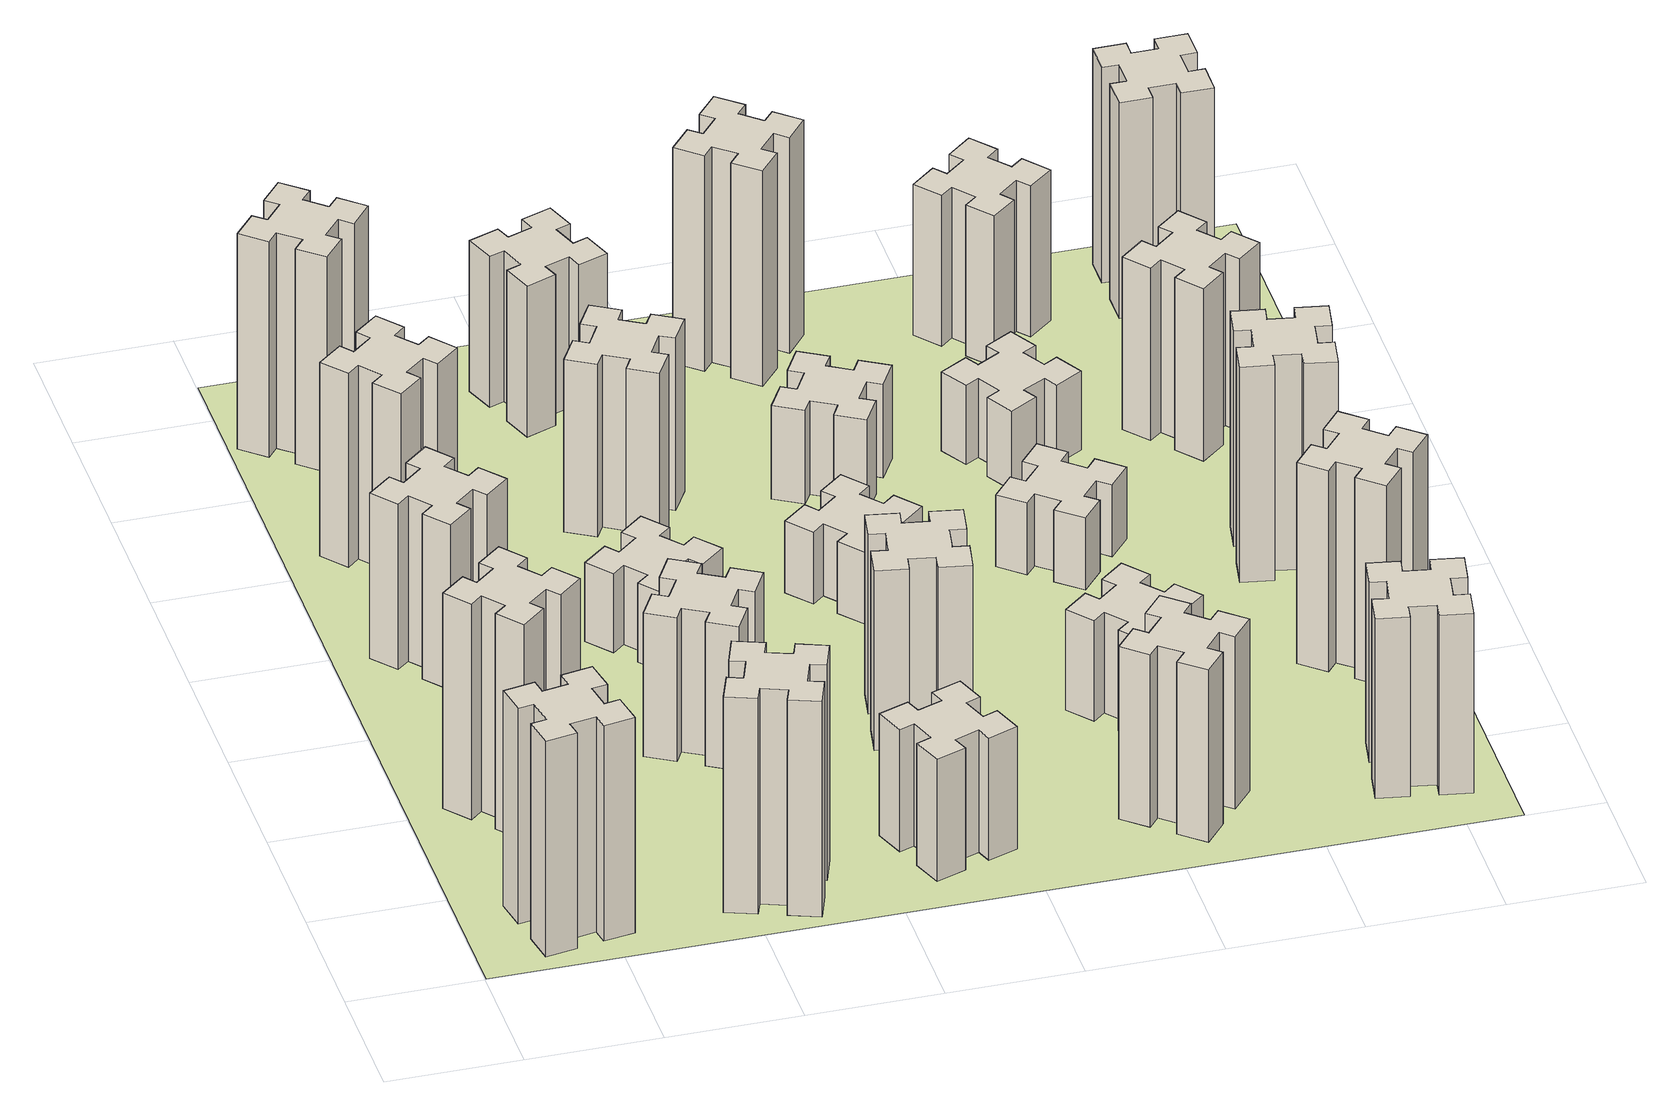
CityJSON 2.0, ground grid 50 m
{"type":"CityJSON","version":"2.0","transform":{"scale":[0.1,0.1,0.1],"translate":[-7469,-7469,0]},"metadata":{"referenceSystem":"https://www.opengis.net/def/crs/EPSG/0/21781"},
"CityObjects":{
"building1":{"type":"Building","attributes":{"class":"1000","function":"1000","usage":"1000","yearOfConstruction":2016,"roofType":"1000","measuredHeight":90,"storeysAboveGround":30,"storeysBelowGround":0},"geometry":[{"type":"Solid","lod":"1","boundaries":[[[[0,1,2,3,4,5,6,7,8,9,10,11,12,13,14,15,16,17,18,19]],[[17,16,20,21]],[[16,15,22,20]],[[15,14,23,22]],[[14,13,24,23]],[[13,12,25,24]],[[12,11,26,25]],[[11,10,27,26]],[[10,9,28,27]],[[9,8,29,28]],[[8,7,30,29]],[[7,6,31,30]],[[6,5,32,31]],[[5,4,33,32]],[[4,3,34,33]],[[3,2,35,34]],[[2,1,36,35]],[[1,0,37,36]],[[0,19,38,37]],[[19,18,39,38]],[[18,17,21,39]],[[24,25,26,27,28,29,30,31,32,33,34,35,36,37,38,39,21,20,22,23]]]]}]},
"building2":{"type":"Building","attributes":{"class":"1000","function":"1000","usage":"1000","yearOfConstruction":2016,"roofType":"1000","measuredHeight":90,"storeysAboveGround":30,"storeysBelowGround":0},"geometry":[{"type":"Solid","lod":"1","boundaries":[[[[40,41,42,43,44,45,46,47,48,49,50,51,52,53,54,55,56,57,58,59]],[[57,56,60,61]],[[56,55,62,60]],[[55,54,63,62]],[[54,53,64,63]],[[53,52,65,64]],[[52,51,66,65]],[[51,50,67,66]],[[50,49,68,67]],[[49,48,69,68]],[[48,47,70,69]],[[47,46,71,70]],[[46,45,72,71]],[[45,44,73,72]],[[44,43,74,73]],[[43,42,75,74]],[[42,41,76,75]],[[41,40,77,76]],[[40,59,78,77]],[[59,58,79,78]],[[58,57,61,79]],[[64,65,66,67,68,69,70,71,72,73,74,75,76,77,78,79,61,60,62,63]]]]}]},
"building3":{"type":"Building","attributes":{"class":"1000","function":"1000","usage":"1000","yearOfConstruction":2016,"roofType":"1000","measuredHeight":69,"storeysAboveGround":30,"storeysBelowGround":0},"geometry":[{"type":"Solid","lod":"1","boundaries":[[[[80,81,82,83,84,85,86,87,88,89,90,91,92,93,94,95,96,97,98,99]],[[97,96,100,101]],[[96,95,102,100]],[[95,94,103,102]],[[94,93,104,103]],[[93,92,105,104]],[[92,91,106,105]],[[91,90,107,106]],[[90,89,108,107]],[[89,88,109,108]],[[88,87,110,109]],[[87,86,111,110]],[[86,85,112,111]],[[85,84,113,112]],[[84,83,114,113]],[[83,82,115,114]],[[82,81,116,115]],[[81,80,117,116]],[[80,99,118,117]],[[99,98,119,118]],[[98,97,101,119]],[[104,105,106,107,108,109,110,111,112,113,114,115,116,117,118,119,101,100,102,103]]]]}]},
"building4":{"type":"Building","attributes":{"class":"1000","function":"1000","usage":"1000","yearOfConstruction":2016,"roofType":"1000","measuredHeight":81,"storeysAboveGround":30,"storeysBelowGround":0},"geometry":[{"type":"Solid","lod":"1","boundaries":[[[[120,121,122,123,124,125,126,127,128,129,130,131,132,133,134,135,136,137,138,139]],[[137,136,140,141]],[[136,135,142,140]],[[135,134,143,142]],[[134,133,144,143]],[[133,132,145,144]],[[132,131,146,145]],[[131,130,147,146]],[[130,129,148,147]],[[129,128,149,148]],[[128,127,150,149]],[[127,126,151,150]],[[126,125,152,151]],[[125,124,153,152]],[[124,123,154,153]],[[123,122,155,154]],[[122,121,156,155]],[[121,120,157,156]],[[120,139,158,157]],[[139,138,159,158]],[[138,137,141,159]],[[144,145,146,147,148,149,150,151,152,153,154,155,156,157,158,159,141,140,142,143]]]]}]},
"building5":{"type":"Building","attributes":{"class":"1000","function":"1000","usage":"1000","yearOfConstruction":2016,"roofType":"1000","measuredHeight":90,"storeysAboveGround":30,"storeysBelowGround":0},"geometry":[{"type":"Solid","lod":"1","boundaries":[[[[160,161,162,163,164,165,166,167,168,169,170,171,172,173,174,175,176,177,178,179]],[[177,176,180,181]],[[176,175,182,180]],[[175,174,183,182]],[[174,173,184,183]],[[173,172,185,184]],[[172,171,186,185]],[[171,170,187,186]],[[170,169,188,187]],[[169,168,189,188]],[[168,167,190,189]],[[167,166,191,190]],[[166,165,192,191]],[[165,164,193,192]],[[164,163,194,193]],[[163,162,195,194]],[[162,161,196,195]],[[161,160,197,196]],[[160,179,198,197]],[[179,178,199,198]],[[178,177,181,199]],[[184,185,186,187,188,189,190,191,192,193,194,195,196,197,198,199,181,180,182,183]]]]}]},
"building6":{"type":"Building","attributes":{"class":"1000","function":"1000","usage":"1000","yearOfConstruction":2016,"roofType":"1000","measuredHeight":90,"storeysAboveGround":30,"storeysBelowGround":0},"geometry":[{"type":"Solid","lod":"1","boundaries":[[[[200,201,202,203,204,205,206,207,208,209,210,211,212,213,214,215,216,217,218,219]],[[217,216,220,221]],[[216,215,222,220]],[[215,214,223,222]],[[214,213,224,223]],[[213,212,225,224]],[[212,211,226,225]],[[211,210,227,226]],[[210,209,228,227]],[[209,208,229,228]],[[208,207,230,229]],[[207,206,231,230]],[[206,205,232,231]],[[205,204,233,232]],[[204,203,234,233]],[[203,202,235,234]],[[202,201,236,235]],[[201,200,237,236]],[[200,219,238,237]],[[219,218,239,238]],[[218,217,221,239]],[[224,225,226,227,228,229,230,231,232,233,234,235,236,237,238,239,221,220,222,223]]]]}]},
"building7":{"type":"Building","attributes":{"class":"1000","function":"1000","usage":"1000","yearOfConstruction":2016,"roofType":"1000","measuredHeight":60,"storeysAboveGround":30,"storeysBelowGround":0},"geometry":[{"type":"Solid","lod":"1","boundaries":[[[[240,241,242,243,244,245,246,247,248,249,250,251,252,253,254,255,256,257,258,259]],[[257,256,260,261]],[[256,255,262,260]],[[255,254,263,262]],[[254,253,264,263]],[[253,252,265,264]],[[252,251,266,265]],[[251,250,267,266]],[[250,249,268,267]],[[249,248,269,268]],[[248,247,270,269]],[[247,246,271,270]],[[246,245,272,271]],[[245,244,273,272]],[[244,243,274,273]],[[243,242,275,274]],[[242,241,276,275]],[[241,240,277,276]],[[240,259,278,277]],[[259,258,279,278]],[[258,257,261,279]],[[264,265,266,267,268,269,270,271,272,273,274,275,276,277,278,279,261,260,262,263]]]]}]},
"building8":{"type":"Building","attributes":{"class":"1000","function":"1000","usage":"1000","yearOfConstruction":2016,"roofType":"1000","measuredHeight":33,"storeysAboveGround":30,"storeysBelowGround":0},"geometry":[{"type":"Solid","lod":"1","boundaries":[[[[280,281,282,283,284,285,286,287,288,289,290,291,292,293,294,295,296,297,298,299]],[[297,296,300,301]],[[296,295,302,300]],[[295,294,303,302]],[[294,293,304,303]],[[293,292,305,304]],[[292,291,306,305]],[[291,290,307,306]],[[290,289,308,307]],[[289,288,309,308]],[[288,287,310,309]],[[287,286,311,310]],[[286,285,312,311]],[[285,284,313,312]],[[284,283,314,313]],[[283,282,315,314]],[[282,281,316,315]],[[281,280,317,316]],[[280,299,318,317]],[[299,298,319,318]],[[298,297,301,319]],[[304,305,306,307,308,309,310,311,312,313,314,315,316,317,318,319,301,300,302,303]]]]}]},
"building9":{"type":"Building","attributes":{"class":"1000","function":"1000","usage":"1000","yearOfConstruction":2016,"roofType":"1000","measuredHeight":51,"storeysAboveGround":30,"storeysBelowGround":0},"geometry":[{"type":"Solid","lod":"1","boundaries":[[[[320,321,322,323,324,325,326,327,328,329,330,331,332,333,334,335,336,337,338,339]],[[337,336,340,341]],[[336,335,342,340]],[[335,334,343,342]],[[334,333,344,343]],[[333,332,345,344]],[[332,331,346,345]],[[331,330,347,346]],[[330,329,348,347]],[[329,328,349,348]],[[328,327,350,349]],[[327,326,351,350]],[[326,325,352,351]],[[325,324,353,352]],[[324,323,354,353]],[[323,322,355,354]],[[322,321,356,355]],[[321,320,357,356]],[[320,339,358,357]],[[339,338,359,358]],[[338,337,341,359]],[[344,345,346,347,348,349,350,351,352,353,354,355,356,357,358,359,341,340,342,343]]]]}]},
"building10":{"type":"Building","attributes":{"class":"1000","function":"1000","usage":"1000","yearOfConstruction":2016,"roofType":"1000","measuredHeight":72,"storeysAboveGround":30,"storeysBelowGround":0},"geometry":[{"type":"Solid","lod":"1","boundaries":[[[[360,361,362,363,364,365,366,367,368,369,370,371,372,373,374,375,376,377,378,379]],[[377,376,380,381]],[[376,375,382,380]],[[375,374,383,382]],[[374,373,384,383]],[[373,372,385,384]],[[372,371,386,385]],[[371,370,387,386]],[[370,369,388,387]],[[369,368,389,388]],[[368,367,390,389]],[[367,366,391,390]],[[366,365,392,391]],[[365,364,393,392]],[[364,363,394,393]],[[363,362,395,394]],[[362,361,396,395]],[[361,360,397,396]],[[360,379,398,397]],[[379,378,399,398]],[[378,377,381,399]],[[384,385,386,387,388,389,390,391,392,393,394,395,396,397,398,399,381,380,382,383]]]]}]},
"building11":{"type":"Building","attributes":{"class":"1000","function":"1000","usage":"1000","yearOfConstruction":2016,"roofType":"1000","measuredHeight":63,"storeysAboveGround":30,"storeysBelowGround":0},"geometry":[{"type":"Solid","lod":"1","boundaries":[[[[400,401,402,403,404,405,406,407,408,409,410,411,412,413,414,415,416,417,418,419]],[[417,416,420,421]],[[416,415,422,420]],[[415,414,423,422]],[[414,413,424,423]],[[413,412,425,424]],[[412,411,426,425]],[[411,410,427,426]],[[410,409,428,427]],[[409,408,429,428]],[[408,407,430,429]],[[407,406,431,430]],[[406,405,432,431]],[[405,404,433,432]],[[404,403,434,433]],[[403,402,435,434]],[[402,401,436,435]],[[401,400,437,436]],[[400,419,438,437]],[[419,418,439,438]],[[418,417,421,439]],[[424,425,426,427,428,429,430,431,432,433,434,435,436,437,438,439,421,420,422,423]]]]}]},
"building12":{"type":"Building","attributes":{"class":"1000","function":"1000","usage":"1000","yearOfConstruction":2016,"roofType":"1000","measuredHeight":75,"storeysAboveGround":30,"storeysBelowGround":0},"geometry":[{"type":"Solid","lod":"1","boundaries":[[[[440,441,442,443,444,445,446,447,448,449,450,451,452,453,454,455,456,457,458,459]],[[457,456,460,461]],[[456,455,462,460]],[[455,454,463,462]],[[454,453,464,463]],[[453,452,465,464]],[[452,451,466,465]],[[451,450,467,466]],[[450,449,468,467]],[[449,448,469,468]],[[448,447,470,469]],[[447,446,471,470]],[[446,445,472,471]],[[445,444,473,472]],[[444,443,474,473]],[[443,442,475,474]],[[442,441,476,475]],[[441,440,477,476]],[[440,459,478,477]],[[459,458,479,478]],[[458,457,461,479]],[[464,465,466,467,468,469,470,471,472,473,474,475,476,477,478,479,461,460,462,463]]]]}]},
"building13":{"type":"Building","attributes":{"class":"1000","function":"1000","usage":"1000","yearOfConstruction":2016,"roofType":"1000","measuredHeight":30,"storeysAboveGround":30,"storeysBelowGround":0},"geometry":[{"type":"Solid","lod":"1","boundaries":[[[[480,481,482,483,484,485,486,487,488,489,490,491,492,493,494,495,496,497,498,499]],[[497,496,500,501]],[[496,495,502,500]],[[495,494,503,502]],[[494,493,504,503]],[[493,492,505,504]],[[492,491,506,505]],[[491,490,507,506]],[[490,489,508,507]],[[489,488,509,508]],[[488,487,510,509]],[[487,486,511,510]],[[486,485,512,511]],[[485,484,513,512]],[[484,483,514,513]],[[483,482,515,514]],[[482,481,516,515]],[[481,480,517,516]],[[480,499,518,517]],[[499,498,519,518]],[[498,497,501,519]],[[504,505,506,507,508,509,510,511,512,513,514,515,516,517,518,519,501,500,502,503]]]]}]},
"building14":{"type":"Building","attributes":{"class":"1000","function":"1000","usage":"1000","yearOfConstruction":2016,"roofType":"1000","measuredHeight":72,"storeysAboveGround":30,"storeysBelowGround":0},"geometry":[{"type":"Solid","lod":"1","boundaries":[[[[520,521,522,523,524,525,526,527,528,529,530,531,532,533,534,535,536,537,538,539]],[[537,536,540,541]],[[536,535,542,540]],[[535,534,543,542]],[[534,533,544,543]],[[533,532,545,544]],[[532,531,546,545]],[[531,530,547,546]],[[530,529,548,547]],[[529,528,549,548]],[[528,527,550,549]],[[527,526,551,550]],[[526,525,552,551]],[[525,524,553,552]],[[524,523,554,553]],[[523,522,555,554]],[[522,521,556,555]],[[521,520,557,556]],[[520,539,558,557]],[[539,538,559,558]],[[538,537,541,559]],[[544,545,546,547,548,549,550,551,552,553,554,555,556,557,558,559,541,540,542,543]]]]}]},
"building15":{"type":"Building","attributes":{"class":"1000","function":"1000","usage":"1000","yearOfConstruction":2016,"roofType":"1000","measuredHeight":39,"storeysAboveGround":30,"storeysBelowGround":0},"geometry":[{"type":"Solid","lod":"1","boundaries":[[[[560,561,562,563,564,565,566,567,568,569,570,571,572,573,574,575,576,577,578,579]],[[577,576,580,581]],[[576,575,582,580]],[[575,574,583,582]],[[574,573,584,583]],[[573,572,585,584]],[[572,571,586,585]],[[571,570,587,586]],[[570,569,588,587]],[[569,568,589,588]],[[568,567,590,589]],[[567,566,591,590]],[[566,565,592,591]],[[565,564,593,592]],[[564,563,594,593]],[[563,562,595,594]],[[562,561,596,595]],[[561,560,597,596]],[[560,579,598,597]],[[579,578,599,598]],[[578,577,581,599]],[[584,585,586,587,588,589,590,591,592,593,594,595,596,597,598,599,581,580,582,583]]]]}]},
"building16":{"type":"Building","attributes":{"class":"1000","function":"1000","usage":"1000","yearOfConstruction":2016,"roofType":"1000","measuredHeight":90,"storeysAboveGround":30,"storeysBelowGround":0},"geometry":[{"type":"Solid","lod":"1","boundaries":[[[[600,601,602,603,604,605,606,607,608,609,610,611,612,613,614,615,616,617,618,619]],[[617,616,620,621]],[[616,615,622,620]],[[615,614,623,622]],[[614,613,624,623]],[[613,612,625,624]],[[612,611,626,625]],[[611,610,627,626]],[[610,609,628,627]],[[609,608,629,628]],[[608,607,630,629]],[[607,606,631,630]],[[606,605,632,631]],[[605,604,633,632]],[[604,603,634,633]],[[603,602,635,634]],[[602,601,636,635]],[[601,600,637,636]],[[600,619,638,637]],[[619,618,639,638]],[[618,617,621,639]],[[624,625,626,627,628,629,630,631,632,633,634,635,636,637,638,639,621,620,622,623]]]]}]},
"building17":{"type":"Building","attributes":{"class":"1000","function":"1000","usage":"1000","yearOfConstruction":2016,"roofType":"1000","measuredHeight":42,"storeysAboveGround":30,"storeysBelowGround":0},"geometry":[{"type":"Solid","lod":"1","boundaries":[[[[640,641,642,643,644,645,646,647,648,649,650,651,652,653,654,655,656,657,658,659]],[[657,656,660,661]],[[656,655,662,660]],[[655,654,663,662]],[[654,653,664,663]],[[653,652,665,664]],[[652,651,666,665]],[[651,650,667,666]],[[650,649,668,667]],[[649,648,669,668]],[[648,647,670,669]],[[647,646,671,670]],[[646,645,672,671]],[[645,644,673,672]],[[644,643,674,673]],[[643,642,675,674]],[[642,641,676,675]],[[641,640,677,676]],[[640,659,678,677]],[[659,658,679,678]],[[658,657,661,679]],[[664,665,666,667,668,669,670,671,672,673,674,675,676,677,678,679,661,660,662,663]]]]}]},
"building18":{"type":"Building","attributes":{"class":"1000","function":"1000","usage":"1000","yearOfConstruction":2016,"roofType":"1000","measuredHeight":30,"storeysAboveGround":30,"storeysBelowGround":0},"geometry":[{"type":"Solid","lod":"1","boundaries":[[[[680,681,682,683,684,685,686,687,688,689,690,691,692,693,694,695,696,697,698,699]],[[697,696,700,701]],[[696,695,702,700]],[[695,694,703,702]],[[694,693,704,703]],[[693,692,705,704]],[[692,691,706,705]],[[691,690,707,706]],[[690,689,708,707]],[[689,688,709,708]],[[688,687,710,709]],[[687,686,711,710]],[[686,685,712,711]],[[685,684,713,712]],[[684,683,714,713]],[[683,682,715,714]],[[682,681,716,715]],[[681,680,717,716]],[[680,699,718,717]],[[699,698,719,718]],[[698,697,701,719]],[[704,705,706,707,708,709,710,711,712,713,714,715,716,717,718,719,701,700,702,703]]]]}]},
"building19":{"type":"Building","attributes":{"class":"1000","function":"1000","usage":"1000","yearOfConstruction":2016,"roofType":"1000","measuredHeight":33,"storeysAboveGround":30,"storeysBelowGround":0},"geometry":[{"type":"Solid","lod":"1","boundaries":[[[[720,721,722,723,724,725,726,727,728,729,730,731,732,733,734,735,736,737,738,739]],[[737,736,740,741]],[[736,735,742,740]],[[735,734,743,742]],[[734,733,744,743]],[[733,732,745,744]],[[732,731,746,745]],[[731,730,747,746]],[[730,729,748,747]],[[729,728,749,748]],[[728,727,750,749]],[[727,726,751,750]],[[726,725,752,751]],[[725,724,753,752]],[[724,723,754,753]],[[723,722,755,754]],[[722,721,756,755]],[[721,720,757,756]],[[720,739,758,757]],[[739,738,759,758]],[[738,737,741,759]],[[744,745,746,747,748,749,750,751,752,753,754,755,756,757,758,759,741,740,742,743]]]]}]},
"building20":{"type":"Building","attributes":{"class":"1000","function":"1000","usage":"1000","yearOfConstruction":2016,"roofType":"1000","measuredHeight":75,"storeysAboveGround":30,"storeysBelowGround":0},"geometry":[{"type":"Solid","lod":"1","boundaries":[[[[760,761,762,763,764,765,766,767,768,769,770,771,772,773,774,775,776,777,778,779]],[[777,776,780,781]],[[776,775,782,780]],[[775,774,783,782]],[[774,773,784,783]],[[773,772,785,784]],[[772,771,786,785]],[[771,770,787,786]],[[770,769,788,787]],[[769,768,789,788]],[[768,767,790,789]],[[767,766,791,790]],[[766,765,792,791]],[[765,764,793,792]],[[764,763,794,793]],[[763,762,795,794]],[[762,761,796,795]],[[761,760,797,796]],[[760,779,798,797]],[[779,778,799,798]],[[778,777,781,799]],[[784,785,786,787,788,789,790,791,792,793,794,795,796,797,798,799,781,780,782,783]]]]}]},
"building21":{"type":"Building","attributes":{"class":"1000","function":"1000","usage":"1000","yearOfConstruction":2016,"roofType":"1000","measuredHeight":63,"storeysAboveGround":30,"storeysBelowGround":0},"geometry":[{"type":"Solid","lod":"1","boundaries":[[[[800,801,802,803,804,805,806,807,808,809,810,811,812,813,814,815,816,817,818,819]],[[817,816,820,821]],[[816,815,822,820]],[[815,814,823,822]],[[814,813,824,823]],[[813,812,825,824]],[[812,811,826,825]],[[811,810,827,826]],[[810,809,828,827]],[[809,808,829,828]],[[808,807,830,829]],[[807,806,831,830]],[[806,805,832,831]],[[805,804,833,832]],[[804,803,834,833]],[[803,802,835,834]],[[802,801,836,835]],[[801,800,837,836]],[[800,819,838,837]],[[819,818,839,838]],[[818,817,821,839]],[[824,825,826,827,828,829,830,831,832,833,834,835,836,837,838,839,821,820,822,823]]]]}]},
"building22":{"type":"Building","attributes":{"class":"1000","function":"1000","usage":"1000","yearOfConstruction":2016,"roofType":"1000","measuredHeight":84,"storeysAboveGround":30,"storeysBelowGround":0},"geometry":[{"type":"Solid","lod":"1","boundaries":[[[[840,841,842,843,844,845,846,847,848,849,850,851,852,853,854,855,856,857,858,859]],[[857,856,860,861]],[[856,855,862,860]],[[855,854,863,862]],[[854,853,864,863]],[[853,852,865,864]],[[852,851,866,865]],[[851,850,867,866]],[[850,849,868,867]],[[849,848,869,868]],[[848,847,870,869]],[[847,846,871,870]],[[846,845,872,871]],[[845,844,873,872]],[[844,843,874,873]],[[843,842,875,874]],[[842,841,876,875]],[[841,840,877,876]],[[840,859,878,877]],[[859,858,879,878]],[[858,857,861,879]],[[864,865,866,867,868,869,870,871,872,873,874,875,876,877,878,879,861,860,862,863]]]]}]},
"building23":{"type":"Building","attributes":{"class":"1000","function":"1000","usage":"1000","yearOfConstruction":2016,"roofType":"1000","measuredHeight":90,"storeysAboveGround":30,"storeysBelowGround":0},"geometry":[{"type":"Solid","lod":"1","boundaries":[[[[880,881,882,883,884,885,886,887,888,889,890,891,892,893,894,895,896,897,898,899]],[[897,896,900,901]],[[896,895,902,900]],[[895,894,903,902]],[[894,893,904,903]],[[893,892,905,904]],[[892,891,906,905]],[[891,890,907,906]],[[890,889,908,907]],[[889,888,909,908]],[[888,887,910,909]],[[887,886,911,910]],[[886,885,912,911]],[[885,884,913,912]],[[884,883,914,913]],[[883,882,915,914]],[[882,881,916,915]],[[881,880,917,916]],[[880,899,918,917]],[[899,898,919,918]],[[898,897,901,919]],[[904,905,906,907,908,909,910,911,912,913,914,915,916,917,918,919,901,900,902,903]]]]}]},
"building24":{"type":"Building","attributes":{"class":"1000","function":"1000","usage":"1000","yearOfConstruction":2016,"roofType":"1000","measuredHeight":72,"storeysAboveGround":30,"storeysBelowGround":0},"geometry":[{"type":"Solid","lod":"1","boundaries":[[[[920,921,922,923,924,925,926,927,928,929,930,931,932,933,934,935,936,937,938,939]],[[937,936,940,941]],[[936,935,942,940]],[[935,934,943,942]],[[934,933,944,943]],[[933,932,945,944]],[[932,931,946,945]],[[931,930,947,946]],[[930,929,948,947]],[[929,928,949,948]],[[928,927,950,949]],[[927,926,951,950]],[[926,925,952,951]],[[925,924,953,952]],[[924,923,954,953]],[[923,922,955,954]],[[922,921,956,955]],[[921,920,957,956]],[[920,939,958,957]],[[939,938,959,958]],[[938,937,941,959]],[[944,945,946,947,948,949,950,951,952,953,954,955,956,957,958,959,941,940,942,943]]]]}]},
"building25":{"type":"Building","attributes":{"class":"1000","function":"1000","usage":"1000","yearOfConstruction":2016,"roofType":"1000","measuredHeight":90,"storeysAboveGround":30,"storeysBelowGround":0},"geometry":[{"type":"Solid","lod":"1","boundaries":[[[[960,961,962,963,964,965,966,967,968,969,970,971,972,973,974,975,976,977,978,979]],[[977,976,980,981]],[[976,975,982,980]],[[975,974,983,982]],[[974,973,984,983]],[[973,972,985,984]],[[972,971,986,985]],[[971,970,987,986]],[[970,969,988,987]],[[969,968,989,988]],[[968,967,990,989]],[[967,966,991,990]],[[966,965,992,991]],[[965,964,993,992]],[[964,963,994,993]],[[963,962,995,994]],[[962,961,996,995]],[[961,960,997,996]],[[960,979,998,997]],[[979,978,999,998]],[[978,977,981,999]],[[984,985,986,987,988,989,990,991,992,993,994,995,996,997,998,999,981,980,982,983]]]]}]},
"landuse1":{"type":"LandUse","attributes":{"name":"plot1","function":"1010"},"geometry":[{"type":"MultiSurface","lod":"1","boundaries":[[[1000,1001,1002,1003]]]}]}
},
"vertices":[
[492,245,0],[475,344,0],[534,354,0],[513,472,0],[395,451,0],[405,392,0],[307,375,0],[297,434,0],[178,413,0],[199,295,0],[258,305,0],[276,207,0],[217,197,0],[237,78,0],[356,99,0],[345,158,0],[444,176,0],[454,117,0],[572,137,0],[551,256,0],[444,176,900],[454,117,900],[345,158,900],[356,99,900],[237,78,900],[217,197,900],[276,207,900],[258,305,900],[199,295,900],[178,413,900],[297,434,900],[307,375,900],[405,392,900],[395,451,900],[513,472,900],[534,354,900],[475,344,900],[492,245,900],[551,256,900],[572,137,900],
[492,1048,0],[427,1124,0],[473,1163,0],[396,1255,0],[304,1178,0],[343,1132,0],[266,1067,0],[228,1113,0],[136,1036,0],[213,944,0],[259,983,0],[323,906,0],[277,868,0],[354,776,0],[446,853,0],[408,899,0],[484,963,0],[523,917,0],[615,994,0],[538,1086,0],[484,963,900],[523,917,900],[408,899,900],[446,853,900],[354,776,900],[277,868,900],[323,906,900],[259,983,900],[213,944,900],[136,1036,900],[228,1113,900],[266,1067,900],[343,1132,900],[304,1178,900],[396,1255,900],[473,1163,900],[427,1124,900],[492,1048,900],[538,1086,900],[615,994,900],
[492,1988,0],[427,2064,0],[473,2103,0],[396,2195,0],[304,2118,0],[343,2072,0],[266,2007,0],[228,2053,0],[136,1976,0],[213,1884,0],[259,1923,0],[323,1846,0],[277,1808,0],[354,1716,0],[446,1793,0],[408,1839,0],[484,1903,0],[523,1857,0],[615,1934,0],[538,2026,0],[484,1903,690],[523,1857,690],[408,1839,690],[446,1793,690],[354,1716,690],[277,1808,690],[323,1846,690],[259,1923,690],[213,1884,690],[136,1976,690],[228,2053,690],[266,2007,690],[343,2072,690],[304,2118,690],[396,2195,690],[473,2103,690],[427,2064,690],[492,1988,690],[538,2026,690],[615,1934,690],
[343,2712,0],[266,2647,0],[228,2693,0],[136,2616,0],[213,2524,0],[259,2563,0],[323,2486,0],[277,2448,0],[354,2356,0],[446,2433,0],[408,2479,0],[484,2543,0],[523,2497,0],[615,2574,0],[538,2666,0],[492,2628,0],[427,2704,0],[473,2743,0],[396,2835,0],[304,2758,0],[427,2704,810],[473,2743,810],[492,2628,810],[538,2666,810],[615,2574,810],[523,2497,810],[484,2543,810],[408,2479,810],[446,2433,810],[354,2356,810],[277,2448,810],[323,2486,810],[259,2563,810],[213,2524,810],[136,2616,810],[228,2693,810],[266,2647,810],[343,2712,810],[304,2758,810],[396,2835,810],
[1029,360,0],[995,266,0],[939,287,0],[897,174,0],[1010,133,0],[1031,189,0],[1125,155,0],[1104,99,0],[1217,57,0],[1258,170,0],[1202,191,0],[1236,285,0],[1292,264,0],[1333,377,0],[1220,418,0],[1200,362,0],[1106,396,0],[1127,452,0],[1014,493,0],[973,380,0],[1106,396,900],[1127,452,900],[1200,362,900],[1220,418,900],[1333,377,900],[1292,264,900],[1236,285,900],[1202,191,900],[1258,170,900],[1217,57,900],[1104,99,900],[1125,155,900],[1031,189,900],[1010,133,900],[897,174,900],[939,287,900],[995,266,900],[1029,360,900],[973,380,900],[1014,493,900],
[384,3387,0],[308,3452,0],[346,3498,0],[254,3575,0],[177,3483,0],[223,3444,0],[159,3368,0],[113,3406,0],[36,3314,0],[128,3237,0],[166,3283,0],[243,3219,0],[204,3173,0],[296,3096,0],[373,3188,0],[327,3226,0],[392,3303,0],[438,3264,0],[515,3356,0],[423,3433,0],[392,3303,900],[438,3264,900],[327,3226,900],[373,3188,900],[296,3096,900],[204,3173,900],[243,3219,900],[166,3283,900],[128,3237,900],[36,3314,900],[113,3406,900],[159,3368,900],[223,3444,900],[177,3483,900],[254,3575,900],[346,3498,900],[308,3452,900],[384,3387,900],[423,3433,900],[515,3356,900],
[1186,1117,0],[1236,1204,0],[1288,1174,0],[1348,1278,0],[1244,1338,0],[1214,1286,0],[1127,1336,0],[1157,1388,0],[1053,1448,0],[993,1344,0],[1045,1314,0],[995,1227,0],[943,1257,0],[883,1153,0],[987,1093,0],[1017,1145,0],[1104,1095,0],[1074,1043,0],[1178,983,0],[1238,1087,0],[1104,1095,600],[1074,1043,600],[1017,1145,600],[987,1093,600],[883,1153,600],[943,1257,600],[995,1227,600],[1045,1314,600],[993,1344,600],[1053,1448,600],[1157,1388,600],[1127,1336,600],[1214,1286,600],[1244,1338,600],[1348,1278,600],[1288,1174,600],[1236,1204,600],[1186,1117,600],[1238,1087,600],[1178,983,600],
[1083,1972,0],[1006,1907,0],[968,1953,0],[876,1876,0],[953,1784,0],[999,1823,0],[1063,1746,0],[1017,1708,0],[1094,1616,0],[1186,1693,0],[1148,1739,0],[1224,1803,0],[1263,1757,0],[1355,1834,0],[1278,1926,0],[1232,1888,0],[1167,1964,0],[1213,2003,0],[1136,2095,0],[1044,2018,0],[1167,1964,330],[1213,2003,330],[1232,1888,330],[1278,1926,330],[1355,1834,330],[1263,1757,330],[1224,1803,330],[1148,1739,330],[1186,1693,330],[1094,1616,330],[1017,1708,330],[1063,1746,330],[999,1823,330],[953,1784,330],[876,1876,330],[968,1953,330],[1006,1907,330],[1083,1972,330],[1044,2018,330],[1136,2095,330],
[1765,496,0],[1671,462,0],[1650,518,0],[1537,477,0],[1579,364,0],[1635,385,0],[1669,291,0],[1613,270,0],[1654,157,0],[1767,199,0],[1746,255,0],[1840,289,0],[1860,233,0],[1973,274,0],[1932,387,0],[1876,366,0],[1842,460,0],[1898,480,0],[1857,593,0],[1744,552,0],[1842,460,510],[1898,480,510],[1876,366,510],[1932,387,510],[1973,274,510],[1860,233,510],[1840,289,510],[1746,255,510],[1767,199,510],[1654,157,510],[1613,270,510],[1669,291,510],[1635,385,510],[1579,364,510],[1537,477,510],[1650,518,510],[1671,462,510],[1765,496,510],[1744,552,510],[1857,593,510],
[1117,2525,0],[1204,2475,0],[1174,2423,0],[1278,2363,0],[1338,2467,0],[1286,2497,0],[1336,2584,0],[1388,2554,0],[1448,2658,0],[1344,2718,0],[1314,2666,0],[1227,2716,0],[1257,2768,0],[1153,2828,0],[1093,2724,0],[1145,2694,0],[1095,2607,0],[1043,2637,0],[983,2533,0],[1087,2473,0],[1095,2607,720],[1043,2637,720],[1145,2694,720],[1093,2724,720],[1153,2828,720],[1257,2768,720],[1227,2716,720],[1314,2666,720],[1344,2718,720],[1448,2658,720],[1388,2554,720],[1336,2584,720],[1286,2497,720],[1338,2467,720],[1278,2363,720],[1174,2423,720],[1204,2475,720],[1117,2525,720],[1087,2473,720],[983,2533,720],
[1125,3456,0],[1031,3422,0],[1010,3478,0],[897,3437,0],[939,3324,0],[995,3345,0],[1029,3251,0],[973,3230,0],[1014,3117,0],[1127,3159,0],[1106,3215,0],[1200,3249,0],[1220,3193,0],[1333,3234,0],[1292,3347,0],[1236,3326,0],[1202,3420,0],[1258,3440,0],[1217,3553,0],[1104,3512,0],[1202,3420,630],[1258,3440,630],[1236,3326,630],[1292,3347,630],[1333,3234,630],[1220,3193,630],[1200,3249,630],[1106,3215,630],[1127,3159,630],[1014,3117,630],[973,3230,630],[1029,3251,630],[995,3345,630],[939,3324,630],[897,3437,630],[1010,3478,630],[1031,3422,630],[1125,3456,630],[1104,3512,630],[1217,3553,630],
[1955,1047,0],[1972,1145,0],[2031,1135,0],[2052,1253,0],[1934,1274,0],[1924,1215,0],[1825,1232,0],[1836,1291,0],[1717,1312,0],[1697,1194,0],[1756,1184,0],[1738,1085,0],[1679,1096,0],[1658,977,0],[1777,957,0],[1787,1016,0],[1885,998,0],[1875,939,0],[1993,918,0],[2014,1037,0],[1885,998,750],[1875,939,750],[1787,1016,750],[1777,957,750],[1658,977,750],[1679,1096,750],[1738,1085,750],[1756,1184,750],[1697,1194,750],[1717,1312,750],[1836,1291,750],[1825,1232,750],[1924,1215,750],[1934,1274,750],[2052,1253,750],[2031,1135,750],[1972,1145,750],[1955,1047,750],[2014,1037,750],[1993,918,750],
[1972,1988,0],[1907,2064,0],[1953,2103,0],[1876,2195,0],[1784,2118,0],[1823,2072,0],[1746,2007,0],[1708,2053,0],[1616,1976,0],[1693,1884,0],[1739,1923,0],[1803,1846,0],[1757,1808,0],[1834,1716,0],[1926,1793,0],[1888,1839,0],[1964,1903,0],[2003,1857,0],[2095,1934,0],[2018,2026,0],[1964,1903,300],[2003,1857,300],[1888,1839,300],[1926,1793,300],[1834,1716,300],[1757,1808,300],[1803,1846,300],[1739,1923,300],[1693,1884,300],[1616,1976,300],[1708,2053,300],[1746,2007,300],[1823,2072,300],[1784,2118,300],[1876,2195,300],[1953,2103,300],[1907,2064,300],[1972,1988,300],[2018,2026,300],[2095,1934,300],
[2486,323,0],[2563,259,0],[2524,213,0],[2616,136,0],[2693,228,0],[2647,266,0],[2712,343,0],[2758,304,0],[2835,396,0],[2743,473,0],[2704,427,0],[2628,492,0],[2666,538,0],[2574,615,0],[2497,523,0],[2543,484,0],[2479,408,0],[2433,446,0],[2356,354,0],[2448,277,0],[2479,408,720],[2433,446,720],[2543,484,720],[2497,523,720],[2574,615,720],[2666,538,720],[2628,492,720],[2704,427,720],[2743,473,720],[2835,396,720],[2758,304,720],[2712,343,720],[2647,266,720],[2693,228,720],[2616,136,720],[2524,213,720],[2563,259,720],[2486,323,720],[2448,277,720],[2356,354,720],
[2026,2497,0],[2076,2584,0],[2128,2554,0],[2188,2658,0],[2084,2718,0],[2054,2666,0],[1967,2716,0],[1997,2768,0],[1893,2828,0],[1833,2724,0],[1885,2694,0],[1835,2607,0],[1783,2637,0],[1723,2533,0],[1827,2473,0],[1857,2525,0],[1944,2475,0],[1914,2423,0],[2018,2363,0],[2078,2467,0],[1944,2475,390],[1914,2423,390],[1857,2525,390],[1827,2473,390],[1723,2533,390],[1783,2637,390],[1835,2607,390],[1885,2694,390],[1833,2724,390],[1893,2828,390],[1997,2768,390],[1967,2716,390],[2054,2666,390],[2084,2718,390],[2188,2658,390],[2128,2554,390],[2076,2584,390],[2026,2497,390],[2078,2467,390],[2018,2363,390],
[1746,3383,0],[1823,3319,0],[1784,3273,0],[1876,3196,0],[1953,3288,0],[1907,3326,0],[1972,3403,0],[2018,3364,0],[2095,3456,0],[2003,3533,0],[1964,3487,0],[1888,3552,0],[1926,3598,0],[1834,3675,0],[1757,3583,0],[1803,3544,0],[1739,3468,0],[1693,3506,0],[1616,3414,0],[1708,3337,0],[1739,3468,900],[1693,3506,900],[1803,3544,900],[1757,3583,900],[1834,3675,900],[1926,3598,900],[1888,3552,900],[1964,3487,900],[2003,3533,900],[2095,3456,900],[2018,3364,900],[1972,3403,900],[1907,3326,900],[1953,3288,900],[1876,3196,900],[1784,3273,900],[1823,3319,900],[1746,3383,900],[1708,3337,900],[1616,3414,900],
[2563,1132,0],[2486,1067,0],[2448,1113,0],[2356,1036,0],[2433,944,0],[2479,983,0],[2543,906,0],[2497,868,0],[2574,776,0],[2666,853,0],[2628,899,0],[2704,963,0],[2743,917,0],[2835,994,0],[2758,1086,0],[2712,1048,0],[2647,1124,0],[2693,1163,0],[2616,1255,0],[2524,1178,0],[2647,1124,420],[2693,1163,420],[2712,1048,420],[2758,1086,420],[2835,994,420],[2743,917,420],[2704,963,420],[2628,899,420],[2666,853,420],[2574,776,420],[2497,868,420],[2543,906,420],[2479,983,420],[2433,944,420],[2356,1036,420],[2448,1113,420],[2486,1067,420],[2563,1132,420],[2524,1178,420],[2616,1255,420],
[2704,2007,0],[2628,2072,0],[2666,2118,0],[2574,2195,0],[2497,2103,0],[2543,2064,0],[2479,1988,0],[2433,2026,0],[2356,1934,0],[2448,1857,0],[2486,1903,0],[2563,1839,0],[2524,1793,0],[2616,1716,0],[2693,1808,0],[2647,1846,0],[2712,1923,0],[2758,1884,0],[2835,1976,0],[2743,2053,0],[2712,1923,300],[2758,1884,300],[2647,1846,300],[2693,1808,300],[2616,1716,300],[2524,1793,300],[2563,1839,300],[2486,1903,300],[2448,1857,300],[2356,1934,300],[2433,2026,300],[2479,1988,300],[2543,2064,300],[2497,2103,300],[2574,2195,300],[2666,2118,300],[2628,2072,300],[2704,2007,300],[2743,2053,300],[2835,1976,300],
[2475,2584,0],[2525,2497,0],[2473,2467,0],[2533,2363,0],[2637,2423,0],[2607,2475,0],[2694,2525,0],[2724,2473,0],[2828,2533,0],[2768,2637,0],[2716,2607,0],[2666,2694,0],[2718,2724,0],[2658,2828,0],[2554,2768,0],[2584,2716,0],[2497,2666,0],[2467,2718,0],[2363,2658,0],[2423,2554,0],[2497,2666,330],[2467,2718,330],[2584,2716,330],[2554,2768,330],[2658,2828,330],[2718,2724,330],[2666,2694,330],[2716,2607,330],[2768,2637,330],[2828,2533,330],[2724,2473,330],[2694,2525,330],[2607,2475,330],[2637,2423,330],[2533,2363,330],[2473,2467,330],[2525,2497,330],[2475,2584,330],[2423,2554,330],[2363,2658,330],
[3504,475,0],[3405,492,0],[3416,551,0],[3297,572,0],[3277,454,0],[3336,444,0],[3318,345,0],[3259,356,0],[3238,237,0],[3357,217,0],[3367,276,0],[3465,258,0],[3455,199,0],[3573,178,0],[3594,297,0],[3535,307,0],[3552,405,0],[3611,395,0],[3632,513,0],[3514,534,0],[3552,405,750],[3611,395,750],[3535,307,750],[3594,297,750],[3573,178,750],[3455,199,750],[3465,258,750],[3367,276,750],[3357,217,750],[3238,237,750],[3259,356,750],[3318,345,750],[3336,444,750],[3277,454,750],[3297,572,750],[3416,551,750],[3405,492,750],[3504,475,750],[3514,534,750],[3632,513,750],
[2812,3368,0],[2747,3444,0],[2793,3483,0],[2716,3575,0],[2624,3498,0],[2663,3452,0],[2586,3387,0],[2548,3433,0],[2456,3356,0],[2533,3264,0],[2579,3303,0],[2643,3226,0],[2597,3188,0],[2674,3096,0],[2766,3173,0],[2728,3219,0],[2804,3283,0],[2843,3237,0],[2935,3314,0],[2858,3406,0],[2804,3283,630],[2843,3237,630],[2728,3219,630],[2766,3173,630],[2674,3096,630],[2597,3188,630],[2643,3226,630],[2579,3303,630],[2533,3264,630],[2456,3356,630],[2548,3433,630],[2586,3387,630],[2663,3452,630],[2624,3498,630],[2716,3575,630],[2793,3483,630],[2747,3444,630],[2812,3368,630],[2858,3406,630],[2935,3314,630],
[3487,1006,0],[3552,1083,0],[3598,1044,0],[3675,1136,0],[3583,1213,0],[3544,1167,0],[3468,1232,0],[3506,1278,0],[3414,1355,0],[3337,1263,0],[3383,1224,0],[3319,1148,0],[3273,1186,0],[3196,1094,0],[3288,1017,0],[3326,1063,0],[3403,999,0],[3364,953,0],[3456,876,0],[3533,968,0],[3403,999,840],[3364,953,840],[3326,1063,840],[3288,1017,840],[3196,1094,840],[3273,1186,840],[3319,1148,840],[3383,1224,840],[3337,1263,840],[3414,1355,840],[3506,1278,840],[3468,1232,840],[3544,1167,840],[3583,1213,840],[3675,1136,840],[3598,1044,840],[3552,1083,840],[3487,1006,840],[3533,968,840],[3456,876,840],
[3267,1656,0],[3365,1638,0],[3355,1579,0],[3473,1558,0],[3494,1677,0],[3435,1687,0],[3452,1785,0],[3511,1775,0],[3532,1893,0],[3414,1914,0],[3404,1855,0],[3305,1872,0],[3316,1931,0],[3197,1952,0],[3177,1834,0],[3236,1824,0],[3218,1725,0],[3159,1736,0],[3138,1617,0],[3257,1597,0],[3218,1725,900],[3159,1736,900],[3236,1824,900],[3177,1834,900],[3197,1952,900],[3316,1931,900],[3305,1872,900],[3404,1855,900],[3414,1914,900],[3532,1893,900],[3511,1775,900],[3452,1785,900],[3435,1687,900],[3494,1677,900],[3473,1558,900],[3355,1579,900],[3365,1638,900],[3267,1656,900],[3257,1597,900],[3138,1617,900],
[3119,2563,0],[3183,2486,0],[3137,2448,0],[3214,2356,0],[3306,2433,0],[3268,2479,0],[3344,2543,0],[3383,2497,0],[3475,2574,0],[3398,2666,0],[3352,2628,0],[3287,2704,0],[3333,2743,0],[3256,2835,0],[3164,2758,0],[3203,2712,0],[3126,2647,0],[3088,2693,0],[2996,2616,0],[3073,2524,0],[3126,2647,720],[3088,2693,720],[3203,2712,720],[3164,2758,720],[3256,2835,720],[3333,2743,720],[3287,2704,720],[3352,2628,720],[3398,2666,720],[3475,2574,720],[3383,2497,720],[3344,2543,720],[3268,2479,720],[3306,2433,720],[3214,2356,720],[3137,2448,720],[3183,2486,720],[3119,2563,720],[3073,2524,720],[2996,2616,720],
[3285,3325,0],[3385,3325,0],[3385,3265,0],[3505,3265,0],[3505,3385,0],[3445,3385,0],[3445,3485,0],[3505,3485,0],[3505,3605,0],[3385,3605,0],[3385,3545,0],[3285,3545,0],[3285,3605,0],[3165,3605,0],[3165,3485,0],[3225,3485,0],[3225,3385,0],[3165,3385,0],[3165,3265,0],[3285,3265,0],[3225,3385,900],[3165,3385,900],[3225,3485,900],[3165,3485,900],[3165,3605,900],[3285,3605,900],[3285,3545,900],[3385,3545,900],[3385,3605,900],[3505,3605,900],[3505,3485,900],[3445,3485,900],[3445,3385,900],[3505,3385,900],[3505,3265,900],[3385,3265,900],[3385,3325,900],[3285,3325,900],[3285,3265,900],[3165,3265,900],
[5,3705,0],[3705,3705,0],[3705,5,0],[5,5,0]
]}
